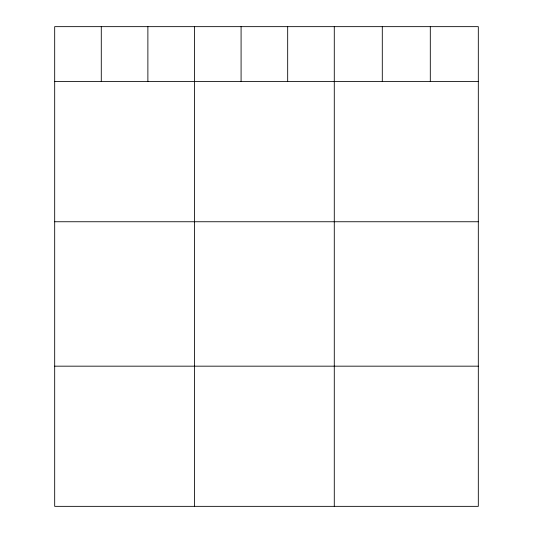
<?xml version="1.0" encoding="UTF-8"?>
<svg xmlns="http://www.w3.org/2000/svg" width="533" height="533" viewBox="0 0 533 533"><rect width="100%" height="100%" fill="white"/><g stroke="black" fill="none" stroke-linecap="round" stroke-linejoin="round"><path stroke-width="0.8" d="M478.314 81.569L478.314 506.35L54.686 506.35L54.686 26.65L478.314 26.65L478.314 81.569L54.686 81.569M54.686 221.748L478.314 221.748M54.686 366.171L478.314 366.171M430.304 26.65L430.304 81.569M382.294 26.65L382.294 81.569M334.284 26.65L334.284 506.35M287.68 26.65L287.68 81.569M241.083 26.65L241.083 81.569M194.485 26.65L194.485 506.35M147.881 26.65L147.881 81.569M101.283 26.65L101.283 81.569"/></g></svg>
